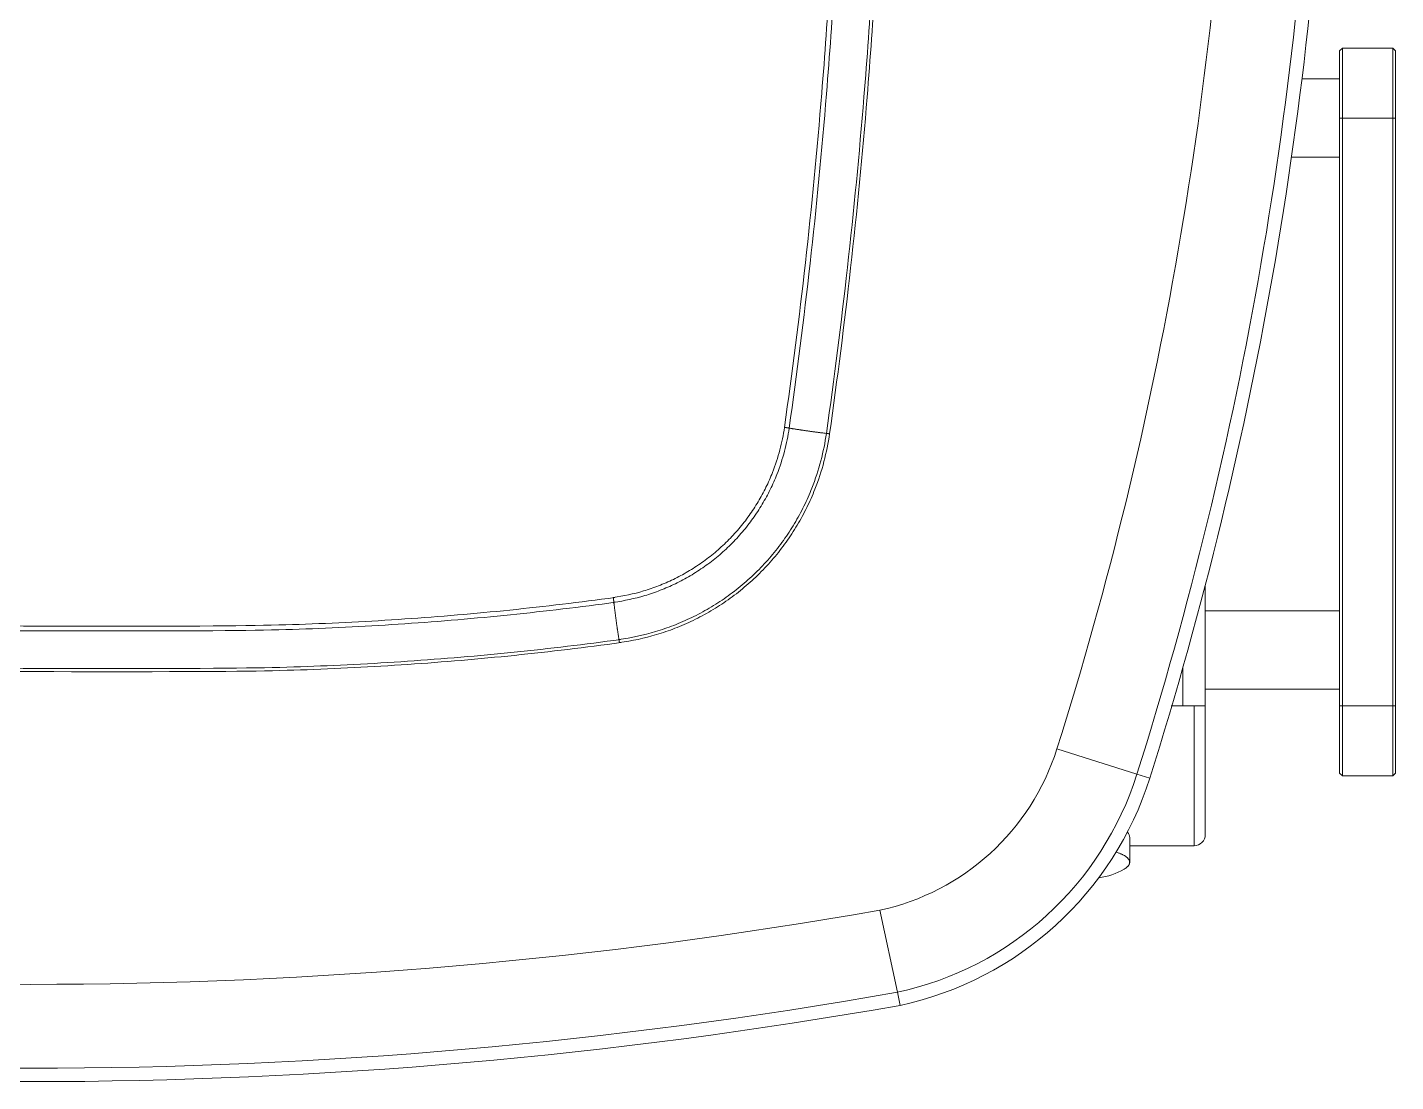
# Model space of a CAD drawing. Header units: millimetres. Extents: x 1448174 to 1599581, y -224422 to -106989.
# Drawn here: x 1488998.2 to 1489210, y -135973.2 to -135810 of the extents above; entities that cross this region are included whole.
import ezdxf

# ---------------------------------------------------------------- set-up
doc = ezdxf.new("R2010")
doc.units = ezdxf.units.MM
doc.header["$LTSCALE"] = 600
doc.header["$MEASUREMENT"] = 0
doc.layers.add('furniture', color=30, linetype='Continuous', lineweight=9)

msp = doc.modelspace()

# ---------------------------------------------------------------- linework, layer by layer
at = {"layer": 'furniture'}
for p, q in [((1489201.7206, -135813.1937), (1489201.2875, -135813.6268)), ((1489201.2875, -135824.023), (1489201.2875, -135813.6268)), ((1489209.5177, -135813.1937), (1489201.7206, -135813.1937)), ((1489201.7206, -135813.1937), (1489201.7206, -135824.023)), ((1489209.5177, -135824.023), (1489209.5177, -135813.1937)), ((1489209.9509, -135813.6268), (1489209.5177, -135813.1937)), ((1489209.9509, -135813.6268), (1489209.9509, -135824.023)), ((1489201.2875, -135817.9585), (1489195.457, -135817.9585)), ((1489201.2875, -135914.989), (1489201.2875, -135824.023)), ((1489201.7206, -135824.023), (1489201.2875, -135824.023)), ((1489209.5177, -135824.023), (1489201.7206, -135824.023)), ((1489201.7206, -135824.023), (1489201.7206, -135914.989)), ((1489209.5177, -135914.989), (1489209.5177, -135824.023)), ((1489209.9509, -135824.023), (1489209.5177, -135824.023)), ((1489209.9509, -135824.023), (1489209.9509, -135914.989)), ((1489201.2875, -135830.0874), (1489193.8354, -135830.0874)), ((1489115.3828, -135871.8828), (1489115.4079, -135871.8868)), ((1489116.113, -135872.0006), (1489116.2892, -135872.0299)), ((1489121.8715, -135872.8199), (1489121.8873, -135872.8218)), ((1489180.4952, -135896.3261), (1489180.4952, -135914.989)), ((1489088.9032, -135898.2217), (1489088.9063, -135898.2469)), ((1489088.9898, -135898.9562), (1489089.0098, -135899.1337)), ((1489201.2875, -135900.2612), (1489180.4952, -135900.2612)), ((1489089.7777, -135904.7191), (1489089.7802, -135904.7349)), ((1489177.0299, -135914.989), (1489177.0299, -135909.0768)), ((1489201.2875, -135912.39), (1489180.4952, -135912.39)), ((1489177.0299, -135914.989), (1489175.2315, -135914.989)), ((1489177.0299, -135914.989), (1489178.7625, -135914.989)), ((1489178.7625, -135914.989), (1489180.4952, -135914.989)), ((1489178.7625, -135914.989), (1489178.7625, -135936.6476)), ((1489180.4952, -135934.9149), (1489180.4952, -135914.989)), ((1489201.2875, -135925.3851), (1489201.2875, -135914.989)), ((1489201.2875, -135914.989), (1489201.7206, -135914.989)), ((1489201.7206, -135914.989), (1489209.5177, -135914.989)), ((1489201.7206, -135914.989), (1489201.7206, -135925.8183)), ((1489209.5177, -135925.8183), (1489209.5177, -135914.989)), ((1489209.9509, -135914.989), (1489209.5177, -135914.989)), ((1489209.9509, -135914.989), (1489209.9509, -135925.3851)), ((1489169.9259, -135925.5524), (1489157.5503, -135921.6467)), ((1489171.9083, -135926.178), (1489169.9259, -135925.5524)), ((1489201.7206, -135925.8183), (1489201.2875, -135925.3851)), ((1489209.5177, -135925.8183), (1489201.7206, -135925.8183)), ((1489209.9509, -135925.3851), (1489209.5177, -135925.8183)), ((1489168.7996, -135939.2058), (1489168.7996, -135935.3414)), ((1489166.6946, -135937.6347), (1489166.9098, -135937.7013)), ((1489178.7625, -135936.6476), (1489168.7996, -135936.6476)), ((1489132.8606, -135959.3136), (1489130.124, -135946.6281)), ((1489132.8606, -135959.3136), (1489133.2989, -135961.3456))]:
    msp.add_line(p, q, dxfattribs=at)
for centre, radius, start, end in [((1488593.5849, -135743.6627), 606.4404, 342.48462, 358.09787), ((1488593.5849, -135743.6627), 591.3842, 342.48462, 357.88966), ((1488593.5849, -135743.6627), 604.3616, 342.48462, 357.88966), ((1489103.2912, -135949.2865), 78.3424, 81.08411, 81.10269), ((1489103.3329, -135948.8809), 77.9352, 81.049591, 81.068237), ((1489103.4237, -135948.4764), 77.5216, 81.050646, 81.069353), ((1489103.4823, -135948.1345), 77.1748, 81.035356, 81.054115), ((1489103.519, -135947.7641), 76.8031, 81.000573, 81.019392), ((1489103.6072, -135947.3501), 76.3804, 80.998451, 81.017328), ((1489103.6455, -135946.9722), 76.0011, 80.963464, 80.982404), ((1489103.7335, -135946.586), 75.606, 80.96435, 80.983349), ((1489103.774, -135946.1708), 75.1896, 80.926048, 80.945114), ((1489103.839, -135945.7403), 74.7542, 80.904085, 80.923216), ((1489103.9296, -135945.3381), 74.3427, 80.904848, 80.924044), ((1489103.962, -135944.9512), 73.9556, 80.863015, 80.882267), ((1489104.0642, -135944.4778), 73.472, 80.863684, 80.883022), ((1489104.1497, -135943.9231), 72.9107, 80.841353, 80.860792), ((1489104.1904, -135943.6211), 72.6061, 80.815744, 80.835211), ((1489104.1862, -135943.5976), 72.5836, 80.79003, 80.809449), ((1489104.3548, -135942.5842), 71.5563, 80.773749, 80.793413), ((1489104.6466, -135940.8646), 69.8122, 80.763792, 80.783925), ((1489104.4204, -135942.1109), 71.0786, 80.725366, 80.745016), ((1489103.7919, -135946.1013), 75.1181, 80.724393, 80.742819), ((1489104.8168, -135939.8025), 68.7364, 80.700858, 80.721259), ((1489106.4369, -135929.8013), 58.6049, 80.659521, 80.683923), ((1489104.303, -135942.8757), 71.8523, 80.653955, 80.672606), ((1489085.7741, -136055.9799), 186.4642, 80.673509, 80.68), ((1489106.4449, -135929.7431), 58.5462, 80.588079, 80.614453), ((1489107.5914, -135922.9804), 51.687, 80.570129, 80.615901), ((1489093.676, -136006.8095), 136.6633, 80.550576, 80.573191), ((1489132.9394, -135771.2272), 102.1686, 260.620761, 260.72255), ((1489133.8813, -135765.4605), 108.0117, 260.722582, 260.820499), ((1489134.6273, -135760.9018), 112.631, 260.815816, 260.911126), ((1489134.9978, -135758.5736), 114.9885, 260.912127, 261.006796), ((1489135.452, -135755.7297), 117.8684, 261.004782, 261.098269), ((1489135.8971, -135752.8561), 120.7763, 261.100611, 261.192901), ((1489136.3265, -135750.1199), 123.5459, 261.190419, 261.281525), ((1489136.6437, -135748.0226), 125.6671, 261.283492, 261.373853), ((1489136.9639, -135745.9676), 127.7469, 261.370123, 261.459665), ((1489137.2001, -135744.3644), 129.3674, 261.461646, 261.550618), ((1489137.4218, -135742.8827), 130.8656, 261.549926, 261.638301), ((1489137.5779, -135741.8295), 131.9303, 261.637751, 261.725731), ((1489137.6776, -135741.1377), 132.6293, 261.726125, 261.813842), ((1489137.6942, -135740.9813), 132.7864, 261.816375, 261.904081), ((1489137.7496, -135740.6344), 133.1376, 261.901503, 261.988937), ((1489137.8001, -135740.2203), 133.5547, 261.992227, 262.079219), ((1489137.5863, -135741.7807), 131.9797, 262.07779, 262.165649), ((1489137.1462, -135744.935), 128.7949, 262.168345, 262.258119), ((1489137.3788, -135743.285), 130.4613, 262.25451, 262.342352), ((1489138.2093, -135737.0841), 136.7175, 262.343703, 262.426501), ((1489136.5856, -135749.077), 124.6152, 262.439799, 262.531236), ((1489134.1181, -135767.8234), 105.7072, 262.536501, 262.645565), ((1489136.8942, -135747.0472), 126.6678, 262.60317, 262.688185), ((1489159.2326, -135573.0762), 302.0671, 262.685228, 262.717293), ((1489133.6045, -135772.0785), 101.4216, 262.827344, 262.946549), ((1489131.7432, -135787.167), 86.2188, 262.942814, 263.153244), ((1489147.6475, -135657.29), 217.0658, 263.072023, 263.180166), ((1489115.226, -135929.4494), 57.018, 83.274875, 83.290951), ((1489115.1768, -135929.8958), 57.4672, 83.262282, 83.278277), ((1489115.1334, -135930.2301), 57.8042, 83.242498, 83.258426), ((1489115.1001, -135930.5405), 58.1164, 83.23003, 83.245916), ((1489115.0624, -135930.8568), 58.435, 83.214009, 83.229843), ((1489115.0248, -135931.171), 58.7514, 83.198058, 83.213841), ((1489114.9854, -135931.5005), 59.0832, 83.182178, 83.197907), ((1489114.9485, -135931.8077), 59.3926, 83.166365, 83.182046), ((1489114.9099, -135932.0968), 59.6843, 83.14699, 83.16262), ((1489114.874, -135932.4267), 60.0161, 83.134944, 83.15053), ((1489114.8334, -135932.7311), 60.3232, 83.115706, 83.131238), ((1489114.7928, -135933.0675), 60.662, 83.100168, 83.115647), ((1489114.7589, -135933.3471), 60.9436, 83.084689, 83.10013), ((1489114.7351, -135933.5434), 61.1414, 83.069267, 83.084691), ((1489114.6774, -135933.9854), 61.5871, 83.050308, 83.065646), ((1489114.5942, -135934.6354), 62.2424, 83.031437, 83.046637), ((1489114.6529, -135934.4531), 62.0544, 83.049562, 83.064848), ((1489114.7025, -135933.6203), 61.2217, 82.985755, 83.001308), ((1489114.5093, -135935.4318), 63.0433, 82.997458, 83.012522), ((1489113.9932, -135939.7789), 67.4209, 82.998527, 83.012554), ((1489114.5699, -135934.7365), 62.3458, 82.944204, 82.959647), ((1489115.6394, -135926.2647), 53.8068, 82.947941, 82.9663), ((1489114.0645, -135939.1992), 66.8367, 82.955494, 82.969375), ((1489100.4931, -136048.6424), 177.1182, 82.935621, 82.940363), ((1489115.424, -135927.8619), 55.4184, 82.878252, 82.897785), ((1489116.1184, -135922.4728), 49.9847, 82.86882, 82.902255), ((1489105.6135, -136006.6486), 134.8135, 82.863635, 82.879895), ((1489010.4381, -135907.8593), 79.0548, 6.965519, 6.983927), ((1489010.8303, -135907.7963), 78.6578, 6.936139, 6.954613), ((1489011.2213, -135907.7637), 78.2658, 6.928501, 6.947035), ((1489011.6026, -135907.7089), 77.8807, 6.903707, 6.922294), ((1489011.9861, -135907.6773), 77.4962, 6.895983, 6.914629), ((1489012.3603, -135907.6204), 77.1178, 6.868659, 6.887363), ((1489012.7777, -135907.5616), 76.6964, 6.843591, 6.862358), ((1489013.1769, -135907.5316), 76.2964, 6.838079, 6.856905), ((1489013.6057, -135907.4717), 75.8636, 6.812837, 6.83173), ((1489013.9974, -135907.4395), 75.4708, 6.804874, 6.823832), ((1489014.4652, -135907.3553), 74.9963, 6.764381, 6.783403), ((1489014.8131, -135907.3285), 74.6477, 6.7563, 6.775377), ((1489015.3267, -135907.2623), 74.1299, 6.733005, 6.752168), ((1489015.8969, -135907.2153), 73.5581, 6.729518, 6.748782), ((1489016.1846, -135907.1503), 73.2647, 6.686085, 6.705376), ((1489016.2154, -135907.1699), 73.2365, 6.684889, 6.704134), ((1489017.2516, -135907.0371), 72.1919, 6.656395, 6.675882), ((1489019.0047, -135906.8407), 70.4278, 6.643108, 6.663062), ((1489017.7451, -135906.9893), 71.6962, 6.62513, 6.644604), ((1489013.6708, -135907.4548), 75.797, 6.601076, 6.619337), ((1489020.0815, -135906.7076), 69.3428, 6.576485, 6.596705), ((1489030.2324, -135905.5303), 59.1239, 6.545535, 6.569721), ((1489016.9559, -135907.0726), 72.4897, 6.541887, 6.560373), ((1488902.1764, -135920.2741), 188.0259, 6.547286, 6.55372), ((1489030.2854, -135905.532), 59.0715, 6.483728, 6.509869), ((1489037.1763, -135904.7574), 52.1371, 6.447628, 6.492997), ((1488952.0085, -135914.4076), 137.8499, 6.435702, 6.458119), ((1489190.4633, -135887.5706), 102.1103, 186.502182, 186.604029), ((1489196.2685, -135886.8965), 107.9545, 186.605083, 186.703055), ((1489200.8577, -135886.3695), 112.5738, 186.696823, 186.792187), ((1489203.1884, -135886.0847), 114.9219, 186.795723, 186.890446), ((1489206.0484, -135885.746), 117.8018, 186.887128, 186.980669), ((1489208.9325, -135885.388), 120.7081, 186.982953, 187.075296), ((1489211.6787, -135885.0524), 123.4747, 187.072856, 187.164014), ((1489213.7892, -135884.7872), 125.6018, 187.163992, 187.254405), ((1489215.8408, -135884.5301), 127.6694, 187.252616, 187.342209), ((1489217.456, -135884.3129), 129.2992, 187.346204, 187.435229), ((1489218.9328, -135884.1307), 130.7871, 187.430663, 187.51909), ((1489219.9859, -135883.9842), 131.8503, 187.522292, 187.610324), ((1489220.6827, -135883.8955), 132.5528, 187.60843, 187.696199), ((1489220.8382, -135883.8686), 132.7105, 187.698741, 187.786499), ((1489221.1845, -135883.827), 133.0592, 187.784033, 187.871519), ((1489221.5974, -135883.7649), 133.4767, 187.873676, 187.96072), ((1489220.0369, -135883.9777), 131.9018, 187.963012, 188.050924), ((1489216.8857, -135884.4262), 128.7188, 188.049707, 188.139536), ((1489218.5257, -135884.1926), 130.3754, 188.139153, 188.227049), ((1489224.7259, -135883.3008), 136.6394, 188.225112, 188.30796), ((1489212.7494, -135885.0167), 124.5406, 188.322972, 188.414465), ((1489194.0517, -135887.7757), 105.6404, 188.418137, 188.527267), ((1489214.7797, -135884.7556), 126.5871, 188.487971, 188.573038), ((1489388.1257, -135858.6435), 301.8889, 188.569168, 188.601253), ((1489189.8234, -135888.4458), 101.3599, 188.708879, 188.828158), ((1489174.8055, -135890.7798), 86.1616, 188.827168, 189.037729), ((1489304.0011, -135870.5445), 216.9322, 188.955682, 189.063893), ((1489030.7723, -135914.2593), 59.7717, 9.153691, 9.169026), ((1489030.3103, -135914.3238), 60.238, 9.129095, 9.144352), ((1489029.9003, -135914.3798), 60.6517, 9.104623, 9.119816), ((1489029.6454, -135914.4539), 60.9151, 9.120427, 9.13558), ((1489029.2863, -135914.4687), 61.272, 9.065731, 9.080834), ((1489028.9621, -135914.5488), 61.6048, 9.076694, 9.091748), ((1489028.6222, -135914.5984), 61.9483, 9.057394, 9.072397), ((1489028.3054, -135914.6442), 62.2684, 9.038173, 9.05313), ((1489027.9744, -135914.6922), 62.6028, 9.019034, 9.033942), ((1489027.667, -135914.7363), 62.9133, 8.999972, 9.014838), ((1489027.3199, -135914.7866), 63.2639, 8.980994, 8.995809), ((1489026.9724, -135914.8705), 63.6203, 8.992004, 9.006768), ((1489026.6844, -135914.9114), 63.9112, 8.973117, 8.987844), ((1489026.4832, -135914.9047), 64.1089, 8.924511, 8.939223), ((1489026.0258, -135915.0112), 64.5773, 8.94027, 8.954899), ((1489025.3517, -135915.1179), 65.2598, 8.92631, 8.940809), ((1489025.5453, -135915.0775), 65.0622, 8.902991, 8.917571), ((1489026.3842, -135914.9542), 64.2144, 8.895365, 8.9102), ((1489024.4979, -135915.2245), 66.1198, 8.85961, 8.873978), ((1489019.9649, -135915.9576), 70.7117, 8.867472, 8.880851), ((1489025.2289, -135915.1421), 65.3848, 8.857794, 8.872523), ((1489034.1014, -135913.7289), 56.4006, 8.809662, 8.827172), ((1489020.5518, -135915.8594), 70.1166, 8.821068, 8.834307), ((1488906.3143, -135933.653), 185.7316, 8.836579, 8.841102), ((1489032.4247, -135914.0034), 58.0996, 8.774803, 8.793433), ((1489038.0283, -135913.1554), 52.4321, 8.761255, 8.793144), ((1488950.1367, -135926.6973), 141.3608, 8.744326, 8.759834), ((1489122.3378, -135910.5339), 36.9245, 282.17338, 342.48462), ((1489122.3378, -135910.5339), 49.9018, 282.17338, 342.48462), ((1489122.3378, -135910.5339), 51.9806, 282.17338, 342.48462), ((1489178.7625, -135934.9149), 1.7327, 270, 0), ((1489164.4824, -135945.1679), 7.8512, 70.396423, 71.990718), ((1489164.6832, -135944.5493), 7.2012, 68.565378, 70.249693), ((1489164.936, -135943.8666), 6.4733, 66.631303, 68.440714), ((1489165.2558, -135943.0626), 5.6084, 64.370246, 66.371993), ((1489165.5756, -135942.36), 4.8368, 61.966901, 64.18568), ((1489165.873, -135941.7517), 4.1601, 59.193833, 61.644456), ((1489166.1798, -135941.2069), 3.5351, 56.209246, 58.942473), ((1489166.4734, -135940.7267), 2.9728, 52.705621, 55.765778), ((1489166.7626, -135940.3219), 2.4755, 48.897128, 52.353298), ((1489167.0234, -135939.991), 2.0549, 44.416, 48.310706), ((1489167.2712, -135939.729), 1.6946, 39.52901, 43.95232), ((1489167.61, -135938.998), 1.2322, 319.7912, 324.757381), ((1489167.4832, -135939.5303), 1.4047, 33.796691, 38.783044), ((1489167.9078, -135939.1578), 0.8977, 322.119503, 329.180147), ((1489167.6747, -135939.3886), 1.1668, 27.603533, 33.244532), ((1489167.9332, -135939.1639), 0.8729, 328.669733, 335.494399), ((1489167.8264, -135939.2933), 0.9883, 20.503349, 26.783129), ((1489167.9701, -135939.1819), 0.8318, 335.56547, 342.401403), ((1489167.948, -135939.2407), 0.856, 13.141365, 20.057307), ((1489168.0632, -135939.2069), 0.7355, 342.071646, 349.690306), ((1489168.0258, -135939.2138), 0.7742, 5.134251, 12.506678), ((1489168.0984, -135939.2051), 0.7012, 349.023694, 356.974251), ((1489168.0793, -135939.2065), 0.7202, 357.170776, 4.942612), ((1489162.7352, -135931.2709), 10.3961, 277.1177, 300.19028), ((1489165.175, -135935.8943), 5.1775, 302.582239, 305.862836), ((1489167.3089, -135938.6892), 1.6648, 302.695877, 310.285139), ((1489167.5066, -135938.8759), 1.3949, 309.051619, 314.622983), ((1489166.423, -135938.0306), 2.7634, 318.304236, 320.361301), ((1488998.6871, -135199.6404), 758.4631, 260.0206162, 279.9793824), ((1488998.6871, -135200.0857), 770.9926, 259.9779632, 280.0220392), ((1488998.6871, -135200.155), 773.0017, 259.9712848, 280.0287163)]:
    msp.add_arc(centre, radius, start, end, dxfattribs=at)
for points, knots in [([(1489115.3828, -135871.8828), (1489116.5879, -135863.4112), (1489117.6667, -135854.9245), (1489119.5976, -135837.6874), (1489120.4423, -135828.9402), (1489121.6381, -135814.2092), (1489122.0605, -135808.2342), (1489123.1592, -135789.9942), (1489123.6358, -135777.7212), (1489123.8502, -135765.4399)], [0, 0, 0, 0, 0.24007669, 0.24007669, 0.48667037, 0.48667037, 0.65476051, 0.65476051, 0.99938615, 0.99938615, 0.99938615, 0.99938615]), ([(1489116.113, -135872.0006), (1489117.3193, -135863.5217), (1489118.3991, -135855.0278), (1489120.3319, -135837.7759), (1489121.1776, -135829.0212), (1489122.3746, -135814.2777), (1489122.7974, -135808.2975), (1489123.8987, -135790.0201), (1489124.3762, -135777.7146), (1489124.5905, -135765.4009)], [0, 0, 0, 0, 0.24007669, 0.24007669, 0.48667037, 0.48667037, 0.65476051, 0.65476051, 1, 1, 1, 1]), ([(1489130.406, -135765.502), (1489130.1904, -135777.8987), (1489129.7097, -135790.287), (1489128.601, -135808.6876), (1489128.1753, -135814.708), (1489126.9702, -135829.5509), (1489126.1189, -135838.3645), (1489124.173, -135855.7326), (1489123.0859, -135864.2838), (1489121.8715, -135872.8199)], [0, 0, 0, 0, 0.34523949, 0.34523949, 0.51332963, 0.51332963, 0.75992331, 0.75992331, 1, 1, 1, 1]), ([(1489130.8998, -135765.5004), (1489130.6841, -135777.9042), (1489130.2033, -135790.2996), (1489129.0942, -135808.7106), (1489128.6683, -135814.7345), (1489127.4627, -135829.5858), (1489126.611, -135838.4044), (1489124.6642, -135855.7824), (1489123.5766, -135864.3385), (1489122.3616, -135872.8795)], [0, 0, 0, 0, 0.34523949, 0.34523949, 0.51332963, 0.51332963, 0.75992331, 0.75992331, 1, 1, 1, 1]), ([(1489088.9032, -135898.2217), (1489090.4821, -135898.0057), (1489092.0438, -135897.6679), (1489094.358, -135896.9769), (1489095.1359, -135896.7104), (1489096.6816, -135896.1114), (1489097.4483, -135895.7779), (1489098.9634, -135895.0449), (1489099.7107, -135894.6447), (1489101.1781, -135893.7797), (1489101.8972, -135893.3145), (1489103.3001, -135892.3224), (1489103.9829, -135891.7955), (1489105.3051, -135890.6841), (1489105.9437, -135890.1), (1489107.1704, -135888.8798), (1489107.758, -135888.2442), (1489108.8764, -135886.928), (1489109.4069, -135886.248), (1489110.4065, -135884.8505), (1489110.8754, -135884.1338), (1489111.7483, -135882.671), (1489112.1524, -135881.9259), (1489112.8936, -135880.4148), (1489113.2311, -135879.6498), (1489113.9867, -135877.7305), (1489114.3682, -135876.5625), (1489114.9804, -135874.2262), (1489115.2154, -135873.0596), (1489115.3828, -135871.8828)], [0, 0, 0, 0, 0.11924432, 0.11924432, 0.18074567, 0.18074567, 0.24328882, 0.24328882, 0.30669117, 0.30669117, 0.37075357, 0.37075357, 0.43526367, 0.43526367, 0.49999999, 0.49999999, 0.56473631, 0.56473631, 0.62924643, 0.62924643, 0.69330881, 0.69330881, 0.75671117, 0.75671117, 0.81925433, 0.81925433, 0.91106378, 0.91106378, 1, 1, 1, 1]), ([(1489088.9898, -135898.9562), (1489090.6065, -135898.7358), (1489092.2055, -135898.3906), (1489094.5753, -135897.6841), (1489095.3718, -135897.4117), (1489096.9547, -135896.7991), (1489097.7399, -135896.458), (1489099.2914, -135895.7081), (1489100.0567, -135895.2987), (1489101.5595, -135894.4137), (1489102.296, -135893.9377), (1489103.7328, -135892.9226), (1489104.4321, -135892.3834), (1489105.7864, -135891.2461), (1489106.4405, -135890.6483), (1489107.6971, -135889.3995), (1489108.2989, -135888.7491), (1489109.4446, -135887.4019), (1489109.9881, -135886.706), (1489111.0121, -135885.2755), (1489111.4926, -135884.5419), (1489112.3869, -135883.0446), (1489112.801, -135882.2819), (1489113.5605, -135880.7351), (1489113.9064, -135879.9519), (1489114.681, -135877.9872), (1489115.072, -135876.7915), (1489115.7, -135874.3997), (1489115.9411, -135873.2054), (1489116.113, -135872.0006)], [0, 0, 0, 0, 0.11924432, 0.11924432, 0.18074567, 0.18074567, 0.24328882, 0.24328882, 0.30669117, 0.30669117, 0.37075357, 0.37075357, 0.43526367, 0.43526367, 0.49999999, 0.49999999, 0.56473631, 0.56473631, 0.62924643, 0.62924643, 0.69330881, 0.69330881, 0.75671117, 0.75671117, 0.81925433, 0.81925433, 0.91106378, 0.91106378, 1, 1, 1, 1]), ([(1489121.8715, -135872.8199), (1489121.6682, -135874.2454), (1489121.383, -135875.6587), (1489120.64, -135878.4894), (1489120.1774, -135879.9041), (1489119.2609, -135882.2291), (1489118.8517, -135883.1558), (1489117.953, -135884.9863), (1489117.4631, -135885.8889), (1489116.4049, -135887.6607), (1489115.8364, -135888.5289), (1489114.6247, -135890.2216), (1489113.9816, -135891.0452), (1489112.6259, -135892.6394), (1489111.9138, -135893.4091), (1489110.427, -135894.8869), (1489109.653, -135895.5944), (1489108.0505, -135896.9403), (1489107.223, -135897.5784), (1489105.5229, -135898.7797), (1489104.6514, -135899.343), (1489102.8731, -135900.3903), (1489101.9676, -135900.8748), (1489100.1316, -135901.7623), (1489099.2025, -135902.166), (1489097.3295, -135902.891), (1489096.3871, -135903.2134), (1489093.5824, -135904.0497), (1489091.691, -135904.4581), (1489089.7777, -135904.7191)], [0, 0, 0, 0, 0.08893622, 0.08893622, 0.18074567, 0.18074567, 0.24328883, 0.24328883, 0.30669119, 0.30669119, 0.37075357, 0.37075357, 0.43526369, 0.43526369, 0.50000001, 0.50000001, 0.56473633, 0.56473633, 0.62924643, 0.62924643, 0.69330883, 0.69330883, 0.75671118, 0.75671118, 0.81925433, 0.81925433, 0.88075568, 0.88075568, 1, 1, 1, 1]), ([(1489122.3616, -135872.8795), (1489122.156, -135874.3237), (1489121.8675, -135875.7556), (1489121.1155, -135878.6238), (1489120.6472, -135880.0572), (1489119.7193, -135882.4131), (1489119.3049, -135883.3521), (1489118.395, -135885.2069), (1489117.8988, -135886.1215), (1489116.8272, -135887.9169), (1489116.2514, -135888.7966), (1489115.0243, -135890.5119), (1489114.3729, -135891.3465), (1489112.9999, -135892.9621), (1489112.2786, -135893.7421), (1489110.7726, -135895.2397), (1489109.9886, -135895.9567), (1489108.3655, -135897.3207), (1489107.5273, -135897.9674), (1489105.8052, -135899.185), (1489104.9223, -135899.7559), (1489103.121, -135900.8175), (1489102.2037, -135901.3087), (1489100.3438, -135902.2083), (1489099.4026, -135902.6175), (1489097.5052, -135903.3526), (1489096.5504, -135903.6795), (1489093.7091, -135904.5276), (1489091.793, -135904.9419), (1489089.8545, -135905.2069)], [0, 0, 0, 0, 0.08893622, 0.08893622, 0.18074567, 0.18074567, 0.24328883, 0.24328883, 0.30669119, 0.30669119, 0.37075357, 0.37075357, 0.43526369, 0.43526369, 0.50000001, 0.50000001, 0.56473633, 0.56473633, 0.62924643, 0.62924643, 0.69330883, 0.69330883, 0.75671118, 0.75671118, 0.81925433, 0.81925433, 0.88075568, 0.88075568, 1, 1, 1, 1]), ([(1488908.3609, -135898.953), (1488913.7603, -135899.6913), (1488919.1698, -135900.3377), (1488955.0207, -135901.4482), (1488960.4589, -135901.9117), (1488971.3571, -135902.6543), (1488976.8141, -135902.933), (1488987.7407, -135903.3051), (1488993.2072, -135903.3982), (1489029.3608, -135903.3985), (1489034.8273, -135903.3056), (1489045.754, -135902.9341), (1489051.2109, -135902.6556), (1489062.1092, -135901.9135), (1489067.5476, -135901.4504), (1489078.3982, -135900.3404), (1489083.8082, -135899.6942), (1489089.2073, -135898.9562)], [0, 0, 0, 0, 0.12474757, 0.12474757, 0.24971126, 0.24971126, 0.37481944, 0.37481944, 0.5, 0.5, 0.62518056, 0.62518056, 0.75028875, 0.75028875, 0.87525244, 0.87525244, 1, 1, 1, 1]), ([(1488908.4748, -135898.2222), (1488913.8659, -135898.9592), (1488919.267, -135899.6045), (1488955.1014, -135900.713), (1488960.5312, -135901.1755), (1488971.4127, -135901.9167), (1488976.8613, -135902.1949), (1488987.7712, -135902.566), (1488993.2293, -135902.6589), (1489029.3662, -135902.6588), (1489034.8243, -135902.566), (1489045.7342, -135902.1947), (1489051.1828, -135901.9165), (1489062.0643, -135901.1752), (1489067.4943, -135900.7126), (1489078.3283, -135899.604), (1489083.7299, -135898.9587), (1489089.1207, -135898.2217)], [0, 0, 0, 0, 0.12474757, 0.12474757, 0.24971126, 0.24971126, 0.37481944, 0.37481944, 0.5, 0.5, 0.62518056, 0.62518056, 0.75028875, 0.75028875, 0.87525244, 0.87525244, 1, 1, 1, 1]), ([(1489090.072, -135905.2069), (1489084.6022, -135905.9545), (1489079.1215, -135906.6093), (1489068.1289, -135907.7341), (1489062.6194, -135908.2034), (1489051.5785, -135908.9554), (1489046.0501, -135909.2377), (1489034.9805, -135909.6143), (1489029.4425, -135909.7085), (1488993.1458, -135909.7084), (1488987.6077, -135909.6142), (1488976.5381, -135909.2375), (1488971.0097, -135908.9552), (1488959.9689, -135908.2032), (1488954.4595, -135907.7338), (1488918.4666, -135906.609), (1488912.9863, -135905.9542), (1488907.5162, -135905.2063)], [0, 0, 0, 0, 0.12474756, 0.12474756, 0.24971125, 0.24971125, 0.37481944, 0.37481944, 0.5, 0.5, 0.62518056, 0.62518056, 0.75028874, 0.75028874, 0.87525243, 0.87525243, 1, 1, 1, 1]), ([(1489089.9952, -135904.7191), (1489084.5309, -135905.466), (1489079.0556, -135906.12), (1489068.0741, -135907.2434), (1489062.5702, -135907.7121), (1489051.5405, -135908.4631), (1489046.0176, -135908.745), (1489034.9592, -135909.121), (1489029.4268, -135909.215), (1488993.1412, -135909.2147), (1488987.6088, -135909.1205), (1488976.5504, -135908.7439), (1488971.0276, -135908.4618), (1488959.9979, -135907.7103), (1488954.4941, -135907.2412), (1488918.5124, -135906.1173), (1488913.0376, -135905.4631), (1488907.5731, -135904.7159)], [0, 0, 0, 0, 0.12474756, 0.12474756, 0.24971125, 0.24971125, 0.37481944, 0.37481944, 0.5, 0.5, 0.62518056, 0.62518056, 0.75028874, 0.75028874, 0.87525243, 0.87525243, 1, 1, 1, 1])]:
    msp.add_open_spline(points, degree=3, knots=knots, dxfattribs=at)
msp.add_open_spline([(1489168.7996, -135935.3414), (1489168.7996, -135935.1008), (1489168.6775, -135934.8297), (1489168.44, -135934.5457)], degree=3, dxfattribs=at)

doc.saveas('drawing.dxf')
